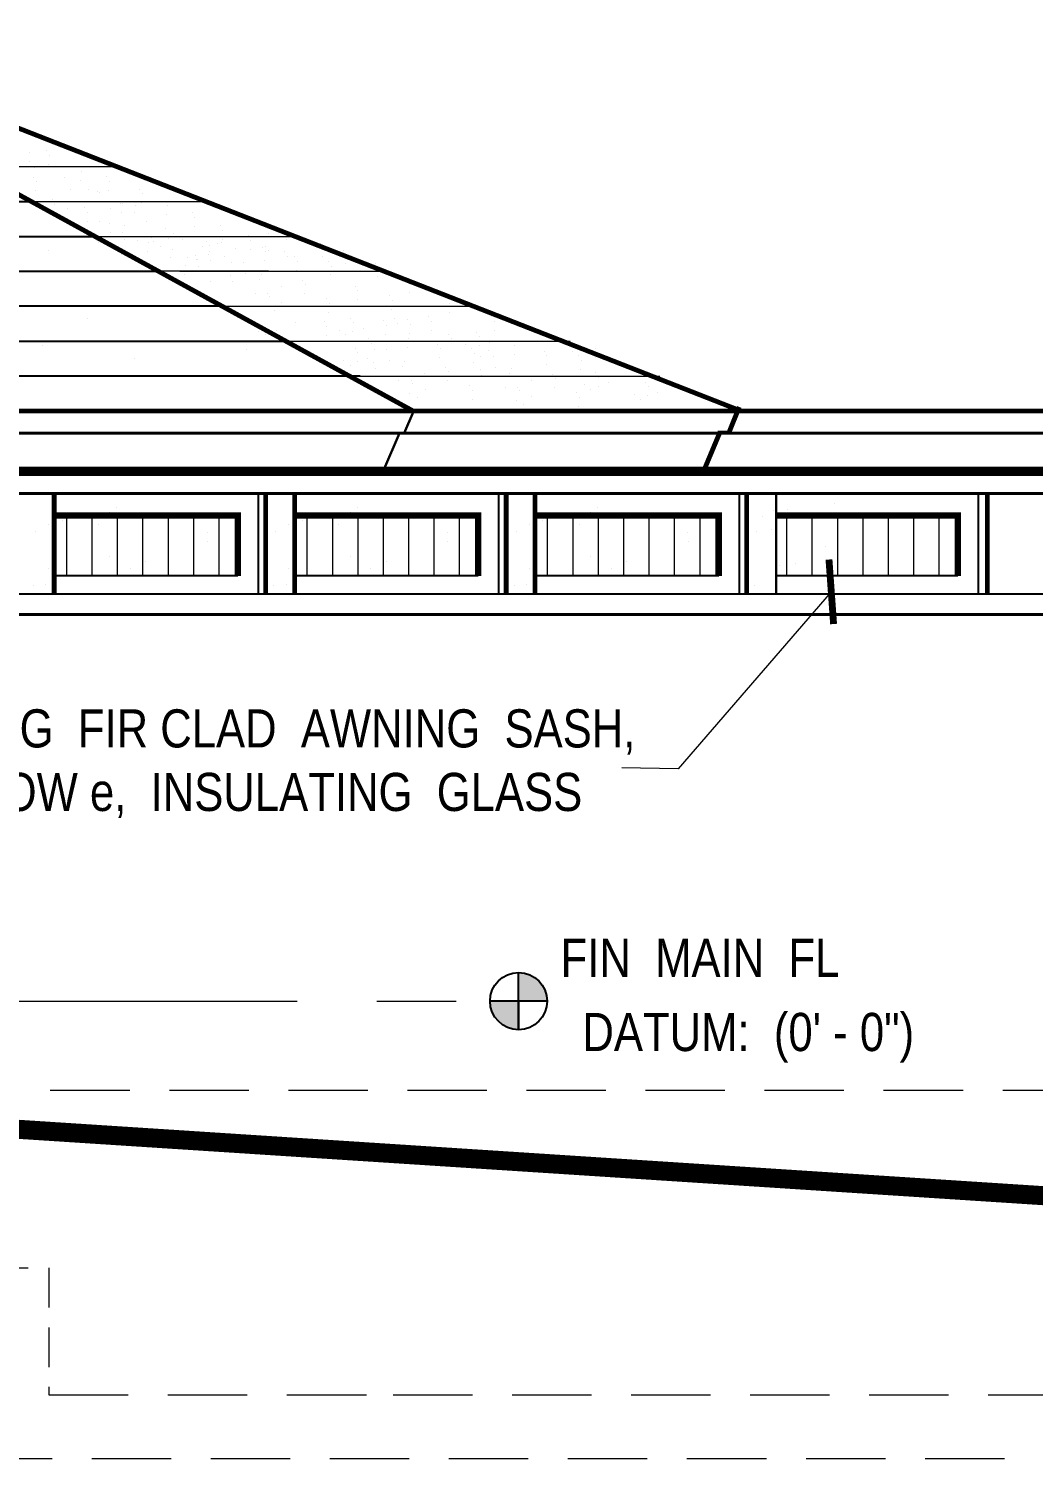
# Model space of a CAD drawing. Header units: inches. Extents: x 279 to 11006, y 233 to 7807.
# Drawn here: x 3478 to 3636.3, y 366 to 591.1 of the extents above; entities that cross this region are included whole.
import ezdxf

# ---------------------------------------------------------------- set-up
doc = ezdxf.new("R2010")
doc.units = ezdxf.units.IN
doc.header["$MEASUREMENT"] = 0
doc.linetypes.add('CENTER', pattern=[2, 1.25, -0.25, 0.25, -0.25])
doc.linetypes.add('HIDDEN', pattern=[0.375, 0.25, -0.125])
doc.layers.add('DOORS', color=7, linetype='Continuous', lineweight=30)
doc.layers.add('FOUNDATION', color=7, linetype='HIDDEN', lineweight=20)
for name, color, linetype in [('NORTH_ELEVATION', 7, 'Continuous'), ('SOUTH_ELEVATION', 7, 'Continuous'), ('SOUTH_ELEVATION_TEXT', 7, 'Continuous')]:
    doc.layers.add(name, color=color, linetype=linetype)
doc.styles.add('ARCHENT', font='technical.ttf', dxfattribs={"height": 6})
doc.styles.add('ARCHENTLTD', font='technical.ttf', dxfattribs={"height": 0.1875})
doc.dimstyles.new('ARCHENTLTD', dxfattribs={"dimscale": 0.05, "dimtxt": 0.1875, "dimasz": 3, "dimexe": 9, "dimexo": 1, "dimgap": 2.5, "dimtad": 0, "dimdec": 1, "dimzin": 1, "dimdsep": 46, "dimlunit": 4, "dimtxsty": 'ARCHENTLTD', "dimblk": 'ARCHTICK', "dimcen": 6, "dimclrd": 256, "dimclre": 256, "dimclrt": 256, "dimaunit": 1, "dimadec": 0, "dimazin": 0, "dimtfac": 1, "dimtdec": 1, "dimtofl": 0, "dimtmove": 1, "dimatfit": 3, "dimldrblk": 'ARCHTICK', "dimfxl": 1, "dimfrac": 2, "dimtolj": 1, "dimtzin": 0, "dimlwd": 9, "dimlwe": 9, "dimarcsym": 0})

# ---------------------------------------------------------------- blocks, each defined once
blk = doc.blocks.new('_ArchTick')
at = {"color": 0, "linetype": 'ByBlock', "const_width": 0.15}
blk.add_lwpolyline([(-0.5, -0.5), (0.5, 0.5)], dxfattribs=at)

msp = doc.modelspace()

# ---------------------------------------------------------------- hatches: boundary and pattern name
at = {"layer": 'SOUTH_ELEVATION_TEXT', "linetype": 'Continuous', "ltscale": 0.5}
h = msp.add_hatch(color=7, dxfattribs=at)
h.paths.add_polyline_path([(3555.172023897503, 442.4573446455834), (3555.172023897503, 437.9573446455834), (3559.672023897503, 437.9573446455834, 0.4142135623730951)])
h.paths.add_polyline_path([(3555.172023897503, 433.4573446455834), (3555.172023897503, 437.9573446455834), (3550.672023897503, 437.9573446455834, 0.4142135623730951)])

# ---------------------------------------------------------------- linework, layer by layer
at = {"layer": 'FOUNDATION', "ltscale": 50}
msp.add_line((2243.91523912775, 423.9573446455834), (3653.574640055906, 423.9573446455834), dxfattribs=at)
at = {"layer": 'FOUNDATION', "linetype": 'HIDDEN', "ltscale": 25}
msp.add_line((3481.190863629883, 395.9573446489935), (3481.183751461441, 375.9573446455845), dxfattribs=at)
at = {"layer": 'NORTH_ELEVATION', "color": 93, "linetype": 'Continuous', "lineweight": 20, "ltscale": 0.5}
for p, q in [((3478.13033669466, 570.2088122440391), (3478.13033669466, 570.2088122440391)), ((3481.139444678506, 569.7316504361288), (3481.139444678506, 569.7316504361288)), ((3468.429009368813, 569.3713159014942), (3491.878947980148, 569.3713159014942)), ((3478.964692847723, 569.2229371124495), (3478.964692847723, 569.2229371124495)), ((3483.722837006515, 567.6403117301879), (3483.722837006515, 567.6403117301879)), ((3479.142697421318, 565.561395744945), (3479.142697421318, 565.561395744945)), ((3484.621796110676, 565.6824758670109), (3484.621796110676, 565.6824758670109)), ((3486.229019059226, 567.1933607682649), (3486.229019059226, 567.1933607682649)), ((3487.399971517421, 565.7832931654166), (3487.399971517421, 565.7832931654166)), ((3488.855342466878, 565.411696043524), (3488.855342466878, 565.411696043524)), ((3490.585466052778, 565.621950613654), (3490.585466052778, 565.621950613654)), ((3478.455132217336, 563.8713159014942), (3505.93411422352, 563.8713159014942)), ((3488.298930621582, 563.8254573022391), (3488.298930621582, 563.8254573022391)), ((3492.532476977784, 563.5546774787526), (3492.532476977784, 563.5546774787526)), ((3494.853001806283, 563.3002433039283), (3494.853001806283, 563.3002433039283)), ((3495.788971704977, 563.6274858968382), (3495.788971704977, 563.6274858968382)), ((3482.061372458419, 561.9830403868827), (3482.061372458419, 561.9830403868827)), ((3484.049131156994, 562.6896770829976), (3484.049131156994, 562.6896770829976)), ((3487.216253871543, 560.7603674556221), (3487.216253871543, 560.7603674556221)), ((3492.705278755615, 562.0575220893556), (3492.705278755615, 562.0575220893556)), ((3496.60600948486, 560.7219197891454), (3496.60600948486, 560.7219197891454)), ((3499.729162660203, 561.7412733768206), (3499.729162660203, 561.7412733768206)), ((3488.481255065858, 558.3713159014942), (3519.989280466893, 558.3713159014942)), ((3490.720586604617, 560.4005042802473), (3490.720586604617, 560.4005042802473)), ((3490.893388382449, 558.9033488908503), (3490.893388382449, 558.9033488908503)), ((3493.041111433116, 560.146070105423), (3493.041111433116, 560.146070105423)), ((3500.745175303005, 558.8335988321987), (3500.745175303005, 558.8335988321987)), ((3504.085609653755, 559.9885379646721), (3504.085609653755, 559.9885379646721)), ((3515.713720050081, 558.7689610593197), (3515.713720050081, 558.7689610593197)), ((3481.128762754721, 556.1348322511194), (3481.128762754721, 556.1348322511194)), ((3488.984125256438, 557.4276793166491), (3488.984125256438, 557.4276793166491)), ((3493.078851271152, 557.8549443308066), (3493.078851271152, 557.8549443308066)), ((3495.155298243764, 557.6803656734273), (3495.155298243764, 557.6803656734273)), ((3498.7652031138, 556.7915091396399), (3498.7652031138, 556.7915091396399)), ((3500.007810938334, 558.028969119966), (3500.007810938334, 558.028969119966)), ((3500.615771284249, 556.3505494620103), (3500.615771284249, 556.3505494620103)), ((3502.180898405526, 557.9432604044805), (3502.180898405526, 557.9432604044805)), ((3507.750552605505, 557.2315214411583), (3507.750552605505, 557.2315214411583)), ((3508.359880239707, 557.4165181104759), (3508.359880239707, 557.4165181104759)), ((3508.513467140679, 557.9224706976156), (3508.513467140679, 557.9224706976156)), ((3512.930440122212, 556.351060543012), (3512.930440122212, 556.351060543012)), ((3518.61795022955, 557.9228142295005), (3518.61795022955, 557.9228142295005)), ((3492.661259767344, 555.5706607518778), (3492.661259767344, 555.5706607518778)), ((3494.116630716801, 555.1990636299852), (3494.116630716801, 555.1990636299852)), ((3496.755985782058, 555.9979257660348), (3496.755985782058, 555.9979257660348)), ((3502.95833313637, 554.9867247115917), (3502.95833313637, 554.9867247115917)), ((3504.386218896833, 554.8014401935961), (3504.386218896833, 554.8014401935961)), ((3506.33524364391, 555.5049137131928), (3506.33524364391, 555.5049137131928)), ((3506.507944780971, 555.9940614608322), (3506.507944780971, 555.9940614608322)), ((3506.706743725332, 554.5470060187722), (3506.706743725332, 554.5470060187722)), ((3508.877501700554, 555.2664427185141), (3508.877501700554, 555.2664427185141)), ((3509.889291699945, 554.3167783311314), (3509.889291699945, 554.3167783311314)), ((3515.177836176686, 554.5225791701787), (3515.177836176686, 554.5225791701787)), ((3524.253784367314, 555.1269589899357), (3524.253784367314, 555.1269589899357)), ((3527.884122953817, 554.0390828554564), (3527.884122953817, 554.0390828554564)), ((3515.804288210695, 552.8713159014942), (3498.50737791438, 552.8713159014942)), ((3501.818817791815, 552.8713159014942), (3534.044446710266, 552.8713159014942)), ((3502.554810725835, 552.3048962661583), (3502.554810725835, 552.3048962661583)), ((3504.702533776503, 553.5476174807309), (3504.702533776503, 553.5476174807309)), ((3508.008612539719, 552.9840319846207), (3508.008612539719, 552.9840319846207)), ((3512.212375276566, 552.5377646131524), (3512.212375276566, 552.5377646131524)), ((3514.64027117852, 552.4269053471476), (3514.64027117852, 552.4269053471476)), ((3520.19986558929, 553.0116107680924), (3520.19986558929, 553.0116107680924)), ((3525.584949205434, 552.2863474433007), (3525.584949205434, 552.2863474433007)), ((3532.906152366436, 552.0446181386405), (3532.906152366436, 552.0446181386405)), ((3510.064652225898, 551.2950433985798), (3510.064652225898, 551.2950433985798)), ((3513.741786736804, 549.438024833808), (3513.741786736804, 549.438024833808)), ((3517.807393893069, 550.4975957197721), (3517.807393893069, 550.4975957197721)), ((3521.481999290941, 549.3250786240214), (3521.481999290941, 549.3250786240214)), ((3537.915466235362, 549.4943004489078), (3537.915466235362, 549.4943004489078)), ((3508.533500762903, 547.3713159014942), (3548.099612953638, 547.3713159014942)), ((3517.902659586181, 547.9164064152365), (3517.902659586181, 547.9164064152365)), ((3529.783418284141, 548.3943208817627), (3529.783418284141, 548.3943208817627)), ((3487.221106619891, 545.3954840338147), (3487.221106619891, 545.3954840338147)), ((3516.660051761648, 546.6789464349104), (3516.660051761648, 546.6789464349104)), ((3525.293915841387, 546.4481944847985), (3525.293915841387, 546.4481944847985)), ((3535.204817493076, 546.8712490470034), (3535.204817493076, 546.8712490470034)), ((3544.268558761753, 546.4481944847985), (3544.268558761753, 546.4481944847985)), ((3514.165397475925, 543.3162165103754), (3514.165397475925, 543.3162165103754)), ((3524.881118430939, 542.8040432077441), (3524.881118430939, 542.8040432077441)), ((3526.953418426438, 543.597277171647), (3526.953418426438, 543.597277171647)), ((3529.081513860673, 543.3857004637584), (3529.081513860673, 543.3857004637584)), ((3534.283703507951, 542.9732650326232), (3534.283703507951, 542.9732650326232)), ((3538.010883675227, 543.1424868575095), (3538.010883675227, 543.1424868575095)), ((3541.399220034183, 543.5655791251165), (3541.399220034183, 543.5655791251165)), ((3551.310121685857, 543.5655791251165), (3551.310121685857, 543.5655791251165)), ((3480.139778254306, 541.1424703068424), (3480.139778254306, 541.1424703068424)), ((3512.325959671069, 540.4818875391429), (3512.325959671069, 540.4818875391429)), ((3518.559623611426, 541.8713159014942), (3563.292093314768, 541.8713159014942)), ((3532.445728650302, 540.5977565096296), (3532.445728650302, 540.5977565096296)), ((3537.734273127043, 540.8035573486768), (3537.734273127043, 540.8035573486768)), ((3546.810221317671, 541.4079371684338), (3546.810221317671, 541.4079371684338)), ((3548.938316751905, 541.1963604605453), (3548.938316751905, 541.1963604605453)), ((3550.440559904174, 540.3200610339545), (3550.440559904174, 540.3200610339545)), ((3563.591340869179, 540.3191240367605), (3563.591340869179, 540.3191240367605)), ((3494.600885671694, 539.0785778156696), (3494.600885671694, 539.0785778156696)), ((3527.638130994191, 538.8080909901191), (3527.638130994191, 538.8080909901191)), ((3529.766226428425, 538.5965142822306), (3529.766226428425, 538.5965142822306)), ((3534.768812226923, 538.8187427916505), (3534.768812226923, 538.8187427916505)), ((3537.196708128877, 538.7078835256457), (3537.196708128877, 538.7078835256457)), ((3542.756302539648, 539.2925889465905), (3542.756302539648, 539.2925889465905)), ((3548.141386155791, 538.5673256217988), (3548.141386155791, 538.5673256217988)), ((3549.22684820181, 539.5089433779563), (3549.22684820181, 539.5089433779563)), ((3554.515392678551, 539.7147442170035), (3554.515392678551, 539.7147442170035)), ((3559.537422091155, 538.2037758149172), (3559.537422091155, 538.2037758149172)), ((3567.221679455682, 539.2312479022812), (3567.221679455682, 539.2312479022812)), ((3528.585746459948, 536.3713159014942), (3577.420285395523, 536.3713159014942)), ((3532.621089176256, 537.5760215770779), (3532.621089176256, 537.5760215770779)), ((3540.363830843427, 536.7785738982702), (3540.363830843427, 536.7785738982702)), ((3549.402208727764, 536.4872084454046), (3549.402208727764, 536.4872084454046)), ((3551.549931778431, 537.7299296599772), (3551.549931778431, 537.7299296599772)), ((3553.977827680385, 537.6190703939724), (3553.977827680385, 537.6190703939724)), ((3564.922505707299, 537.4785124901255), (3564.922505707299, 537.4785124901255)), ((3536.298223687162, 535.7190030123061), (3536.298223687162, 535.7190030123061)), ((3540.459096536539, 534.1973845937346), (3540.459096536539, 534.1973845937346)), ((3544.038436241298, 535.6060568025196), (3544.038436241298, 535.6060568025196)), ((3553.079343238669, 534.6301898806328), (3553.079343238669, 534.6301898806328)), ((3557.144950394934, 535.6897607665969), (3557.144950394934, 535.6897607665969)), ((3560.819555792806, 534.5172436708463), (3560.819555792806, 534.5172436708463)), ((3565.571475794914, 534.9767459844961), (3565.571475794914, 534.9767459844961)), ((3567.699571229149, 534.7651692766076), (3567.699571229149, 534.7651692766076)), ((3539.216488712005, 532.9599246134085), (3539.216488712005, 532.9599246134085)), ((3547.850352791745, 532.7291726632966), (3547.850352791745, 532.7291726632966)), ((3555.997608263513, 531.8711114817352), (3555.997608263513, 531.8711114817352)), ((3557.240216088047, 533.1085714620613), (3557.240216088047, 533.1085714620613)), ((3564.631472343252, 531.6403595316233), (3564.631472343252, 531.6403595316233)), ((3573.377246132271, 533.471569807788), (3573.377246132271, 533.471569807788)), ((3575.505341566505, 533.2599930998995), (3575.505341566505, 533.2599930998995))]:
    msp.add_line(p, q, dxfattribs=at)
at = {"layer": 'NORTH_ELEVATION', "color": 93, "linetype": 'Continuous', "ltscale": 0.5}
for p, q in [((3348.02505774572, 563.8713159014942), (3478.455132217336, 563.8713159014942)), ((3338.214268959239, 558.3713159014942), (3488.481255065858, 558.3713159014942)), ((3328.485570841577, 552.8713159014942), (3498.50737791438, 552.8713159014942)), ((3508.533500762903, 547.3713159014942), (3318.592691386275, 547.3713159014942)), ((3308.781902599793, 541.8713159014942), (3518.81603817596, 541.8713159014942)), ((3530.206703814261, 536.3713159014942), (3298.971113813312, 536.3713159014942))]:
    msp.add_line(p, q, dxfattribs=at)
at = {"layer": 'NORTH_ELEVATION', "color": 7, "linetype": 'Continuous', "ltscale": 0.5}
for p, q in [((3514.202619934601, 502.1095246143777), (3514.202619934601, 517.8902955290878)), ((3552.081085554388, 502.1095246143777), (3552.081085554388, 517.8902955290878)), ((3589.935704578189, 502.1095246143777), (3589.935704578189, 517.8902955290878)), ((3627.593387055311, 502.0197961321865), (3627.593387055311, 517.8005670468965)), ((3510.946555727132, 504.8935655969053), (3481.946555727132, 504.8935655969053)), ((3548.82502134692, 504.8935655969053), (3519.82502134692, 504.8935655969053)), ((3586.679640370721, 504.8935655969053), (3557.679640370721, 504.8935655969053)), ((3624.362846074013, 504.8935655969053), (3595.729248861144, 504.8935655969053)), ((3018.268828369996, 502.0955972067752), (3662.790337315937, 502.0855654298385))]:
    msp.add_line(p, q, dxfattribs=at)
at = {"layer": 'NORTH_ELEVATION', "color": 5, "linetype": 'Continuous', "lineweight": 9, "ltscale": 0.5}
for p, q in [((3484.007279015942, 504.8935655969053, 0.02107745765175428), (3484.007279015942, 514.6181935876457, 0.02107745765175428)), ((3488.007279015942, 504.8935655969053, 0.02107745765175428), (3488.007279015942, 514.6181935876457, 0.02107745765175428)), ((3492.007279015942, 504.8935655969053, 0.02107745765175428), (3492.007279015942, 514.6181935876457, 0.02107745765175428)), ((3496.007279015942, 504.8935655969053, 0.02107745765175428), (3496.007279015942, 514.6181935876457, 0.02107745765175428)), ((3500.007279015942, 504.8935655969053, 0.02107745765175428), (3500.007279015942, 514.6181935876457, 0.02107745765175428)), ((3504.007279015942, 504.8935655969053, 0.02107745765175428), (3504.007279015942, 514.6181935876457, 0.02107745765175428)), ((3508.007279015942, 504.8935655969053, 0.02107745765175428), (3508.007279015942, 514.6181935876457, 0.02107745765175428)), ((3521.885744635729, 504.8935655969053, 0.02107745765175428), (3521.885744635729, 514.6181935876457, 0.02107745765175428)), ((3525.885744635729, 504.8935655969053, 0.02107745765175428), (3525.885744635729, 514.6181935876457, 0.02107745765175428)), ((3529.885744635729, 504.8935655969053, 0.02107745765175428), (3529.885744635729, 514.6181935876457, 0.02107745765175428)), ((3533.885744635729, 504.8935655969053, 0.02107745765175428), (3533.885744635729, 514.6181935876457, 0.02107745765175428)), ((3537.885744635729, 504.8935655969053, 0.02107745765175428), (3537.885744635729, 514.6181935876457, 0.02107745765175428)), ((3541.885744635729, 504.8935655969053, 0.02107745765175428), (3541.885744635729, 514.6181935876457, 0.02107745765175428)), ((3545.885744635729, 504.8935655969053, 0.02107745765175428), (3545.885744635729, 514.6181935876457, 0.02107745765175428)), ((3559.74036365953, 504.8935655969053, 0.02107745765175428), (3559.74036365953, 514.6181935876457, 0.02107745765175428)), ((3563.74036365953, 504.8935655969053, 0.02107745765175428), (3563.74036365953, 514.6181935876457, 0.02107745765175428)), ((3567.74036365953, 504.8935655969053, 0.02107745765175428), (3567.74036365953, 514.6181935876457, 0.02107745765175428)), ((3571.74036365953, 504.8935655969053, 0.02107745765175428), (3571.74036365953, 514.6181935876457, 0.02107745765175428)), ((3575.74036365953, 504.8935655969053, 0.02107745765175428), (3575.74036365953, 514.6181935876457, 0.02107745765175428)), ((3579.74036365953, 504.8935655969053, 0.02107745765175428), (3579.74036365953, 514.6181935876457, 0.02107745765175428)), ((3583.74036365953, 504.8935655969053, 0.02107745765175428), (3583.74036365953, 514.6181935876457, 0.02107745765175428)), ((3597.423569362824, 504.8935655969053, 0.02107745765175428), (3597.423569362824, 514.6181935876457, 0.02107745765175428)), ((3601.423569362824, 504.8935655969053, 0.02107745765175428), (3601.423569362824, 514.6181935876457, 0.02107745765175428)), ((3605.423569362824, 504.8935655969053, 0.02107745765175428), (3605.423569362824, 514.6181935876457, 0.02107745765175428)), ((3609.423569362824, 504.8935655969053, 0.02107745765175428), (3609.423569362824, 514.6181935876457, 0.02107745765175428)), ((3613.423569362824, 504.8935655969053, 0.02107745765175428), (3613.423569362824, 514.6181935876457, 0.02107745765175428)), ((3617.423569362824, 504.8935655969053, 0.02107745765175428), (3617.423569362824, 514.6181935876457, 0.02107745765175428)), ((3621.423569362824, 504.8935655969053, 0.02107745765175428), (3621.423569362824, 514.6181935876457, 0.02107745765175428))]:
    msp.add_line(p, q, dxfattribs=at)
at = {"layer": 'NORTH_ELEVATION', "color": 37, "linetype": 'Continuous', "ltscale": 0.5}
for p, q in [((3489.632339630669, 514.1821147863957), (3489.632339630669, 514.1821147863957)), ((3527.510805250457, 514.1821147863957), (3527.510805250457, 514.1821147863957)), ((3565.365424274258, 514.1821147863957), (3565.365424274258, 514.1821147863957))]:
    msp.add_line(p, q, dxfattribs=at)
at = {"layer": 'NORTH_ELEVATION', "color": 37, "linetype": 'Continuous', "lineweight": 20, "ltscale": 0.5}
for p, q in [((3593.626230987659, 514.2611582088957), (3593.626230987659, 514.2611582088957)), ((3506.108560893044, 511.7269160319743, -0.3407284259460739), (3506.108560893044, 511.7269160319743, -0.3407284259460739)), ((3543.987026512832, 511.7269160319743, -0.3407284259460739), (3543.987026512832, 511.7269160319743, -0.3407284259460739)), ((3581.841645536633, 511.7269160319743, -0.3407284259460739), (3581.841645536633, 511.7269160319743, -0.3407284259460739)), ((3603.486827591188, 509.4778310351626), (3603.486827591188, 509.4778310351626)), ((3480.674951652611, 503.5567465184913), (3480.674951652611, 503.5567465184913)), ((3518.553417272399, 503.5567465184913), (3518.553417272399, 503.5567465184913)), ((3556.4080362962, 503.5567465184913), (3556.4080362962, 503.5567465184913))]:
    msp.add_line(p, q, dxfattribs=at)
at = {"layer": 'NORTH_ELEVATION', "color": 47, "linetype": 'Continuous', "ltscale": 0.5}
for p, q in [((3595.729248861144, 514.4050266796958, -2.863448740039523), (3624.284077656236, 514.4050266796967, -1.978922542348246)), ((3595.729248861144, 514.4050266796967, 42.20675798287898), (3624.362846074013, 514.4050266796967, 43.09372414368741)), ((3624.362846074013, 504.8935655969053), (3624.362846074013, 514.4050266796967))]:
    msp.add_line(p, q, dxfattribs=at)
at = {"layer": 'NORTH_ELEVATION', "linetype": 'HIDDEN', "lineweight": 5, "ltscale": 50}
for p, q in [((3427.935433404455, 395.9573446489936), (3481.190863629883, 395.9573446489935)), ((3481.190863629883, 375.9573446455845), (3535.39082806089, 375.9573446455843)), ((3535.39082806089, 375.9573446455843), (3662.525055762044, 375.957344645584)), ((3469.190863629883, 365.9573446455856), (3852.130439416097, 365.9573446455857))]:
    msp.add_line(p, q, dxfattribs=at)
at = {"layer": 'NORTH_ELEVATION', "color": 93, "linetype": 'Continuous', "ltscale": 0.5}
for points, const_width in [([(3429.477867455509, 590.7073452425863), (3538.425694634044, 530.9421639721168)], 0.75), ([(3437.298026851623, 590.7073452425863), (3590.159806310768, 530.8902095027854)], 0.75), ([(4323.219884882664, 530.8713159014942), (2373.998395779197, 530.8713159014942)], 0.75), ([(3545.171155365729, 527.3713159014942), (3324.420519348042, 527.3713159014942)], 0.5), ([(3545.171155365729, 527.3713159014942), (3324.420519348042, 527.3713159014942)], 0.5), ([(4322.146638402779, 527.3713159014942), (3324.420519348042, 527.3713159014942)], 0.5), ([(3545.171155365729, 527.3730109586977), (3325.170669373042, 527.3716690184174)], 0.5), ([(3588.522803373682, 527.5134794895641), (3586.502487477188, 527.506890513607)], 0.5)]:
    msp.add_lwpolyline(points, dxfattribs=dict(at, const_width=const_width))
at = {"layer": 'NORTH_ELEVATION', "color": 7, "linetype": 'Continuous', "ltscale": 0.5, "const_width": 0.5}
msp.add_lwpolyline([(3246.72786587975, 517.8713159014942), (3661.461139492968, 517.8713159014942)], dxfattribs=at)
at = {"layer": 'NORTH_ELEVATION', "color": 7, "linetype": 'Continuous', "ltscale": 0.5, "const_width": 1}
for points, elevation in [([(3482.069099590801, 514.4050266796967), (3510.946555727132, 514.4050266796958), (3510.946555727132, 504.8935655969053)], 45.00101702375494), ([(3519.947565210589, 514.4050266796967), (3548.82502134692, 514.4050266796958), (3548.82502134692, 504.8935655969053)], 45.00101702375494), ([(3557.80218423439, 514.4050266796967), (3586.679640370721, 514.4050266796958), (3586.679640370721, 504.8935655969053)], 45.00101702375494), ([(3595.729248861144, 514.4050266796967), (3624.362846074014, 514.4050266796967), (3624.362846074014, 504.8935655969053)], 45.00101702375491)]:
    msp.add_lwpolyline(points, dxfattribs=dict(at, elevation=elevation))
at = {"layer": 'NORTH_ELEVATION', "color": 49, "linetype": 'Continuous', "ltscale": 0.5, "const_width": 0.5}
msp.add_lwpolyline([(3662.789280217808, 498.8405449350826), (3015.872913414951, 498.8405450147951)], dxfattribs=at)
at = {"layer": 'SOUTH_ELEVATION', "color": 93, "linetype": 'Continuous', "lineweight": 20, "ltscale": 0.5}
for p, q in [((3480.79117426638, 571.8442096988429), (3480.79117426638, 571.8442096988429)), ((3478.794427009192, 567.6739550076591), (3478.794427009192, 567.6739550076591)), ((3485.8807486471, 569.305920030979), (3485.8807486471, 569.305920030979)), ((3490.237195640651, 567.7345098763681), (3490.237195640651, 567.7345098763681)), ((3495.440701292851, 565.7400451595522), (3495.440701292851, 565.7400451595522)), ((3481.713102046293, 564.0955996495968), (3481.713102046293, 564.0955996495968)), ((3486.867983459417, 562.8729267183362), (3486.867983459417, 562.8729267183362)), ((3499.380892248077, 563.8538326395346), (3499.380892248077, 563.8538326395346)), ((3503.737339241628, 562.1010972273862), (3503.737339241628, 562.1010972273862)), ((3487.564033190874, 558.4579052476374), (3487.564033190874, 558.4579052476374)), ((3499.570361923088, 559.5502961022339), (3499.570361923088, 559.5502961022339)), ((3508.165196728552, 560.0350299603297), (3508.165196728552, 560.0350299603297)), ((3512.582169710086, 558.463619805726), (3512.582169710086, 558.463619805726)), ((3495.092694851261, 558.2477864218617), (3495.092694851261, 558.2477864218617)), ((3497.372514029127, 558.1555886278302), (3497.372514029127, 558.1555886278302)), ((3497.590389733883, 557.508206409675), (3497.590389733883, 557.508206409675)), ((3505.333131401054, 556.7107587308674), (3505.333131401054, 556.7107587308674)), ((3505.986973231784, 557.6174729759068), (3505.986973231784, 557.6174729759068)), ((3510.505819947014, 556.4744411929269), (3510.505819947014, 556.4744411929269)), ((3514.829565764559, 556.6351384328927), (3514.829565764559, 556.6351384328927)), ((3515.365449637955, 556.7713638514824), (3515.365449637955, 556.7713638514824)), ((3523.905513955187, 557.2395182526498), (3523.905513955187, 557.2395182526498)), ((3527.53585254169, 556.1516421181705), (3527.53585254169, 556.1516421181705)), ((3504.210750262539, 555.4168440669137), (3504.210750262539, 555.4168440669137)), ((3518.269679817424, 555.9252170216632), (3518.269679817424, 555.9252170216632)), ((3519.851595177164, 555.1241700308065), (3519.851595177164, 555.1241700308065)), ((3525.236678793308, 554.3989067060147), (3525.236678793308, 554.3989067060147)), ((3532.55788195431, 554.1571774013546), (3532.55788195431, 554.1571774013546)), ((3509.780475873052, 552.1990938709159), (3509.780475873052, 552.1990938709159)), ((3514.358314983873, 551.5956876956034), (3514.358314983873, 551.5956876956034)), ((3537.567195823236, 551.6068597116218), (3537.567195823236, 551.6068597116218)), ((3506.630359845916, 551.3038690025569), (3506.630359845916, 551.3038690025569)), ((3521.133728878815, 551.4376378867355), (3521.133728878815, 551.4376378867355)), ((3529.435147872015, 550.5068801444768), (3529.435147872015, 550.5068801444768)), ((3515.485238381731, 547.3956437049455), (3515.485238381731, 547.3956437049455)), ((3524.945645429261, 548.5607537475125), (3524.945645429261, 548.5607537475125)), ((3534.85654708095, 548.9838083097175), (3534.85654708095, 548.9838083097175)), ((3543.920288349627, 548.5607537475125), (3543.920288349627, 548.5607537475125)), ((3524.532848018813, 544.9166024704582), (3524.532848018813, 544.9166024704582)), ((3528.733243448547, 545.4982597264725), (3528.733243448547, 545.4982597264725)), ((3533.935433095825, 545.0858242953373), (3533.935433095825, 545.0858242953373)), ((3535.655693570961, 545.3634114332208), (3535.655693570961, 545.3634114332208)), ((3537.662613263101, 545.2550461202236), (3537.662613263101, 545.2550461202236)), ((3541.050949622057, 545.6781383878306), (3541.050949622057, 545.6781383878306)), ((3550.961851273731, 545.6781383878306), (3550.961851273731, 545.6781383878306)), ((3515.338935124732, 542.9839654545467), (3515.338935124732, 542.9839654545467)), ((3516.984249778348, 543.499466145714), (3516.984249778348, 543.499466145714)), ((3527.936312852433, 542.869224887726), (3527.936312852433, 542.869224887726)), ((3544.185178555834, 542.970476073494), (3544.185178555834, 542.970476073494)), ((3548.590046339779, 543.3089197232594), (3548.590046339779, 543.3089197232594)), ((3529.417956016299, 540.7090735449447), (3529.417956016299, 540.7090735449447)), ((3531.563628161874, 542.2089401561143), (3531.563628161874, 542.2089401561143)), ((3542.408032127521, 541.4051482093046), (3542.408032127521, 541.4051482093046)), ((3547.793115743665, 540.6798848845128), (3547.793115743665, 540.6798848845128)), ((3559.189151679029, 540.3163350776313), (3559.189151679029, 540.3163350776313)), ((3528.621025420185, 538.0800387061981), (3528.621025420185, 538.0800387061981)), ((3532.336912823409, 538.480072049414), (3532.336912823409, 538.480072049414)), ((3564.574235295173, 539.5910717528395), (3564.574235295173, 539.5910717528395)), ((3536.91475193423, 537.8766658741015), (3536.91475193423, 537.8766658741015)), ((3543.690165829172, 537.7186160652336), (3543.690165829172, 537.7186160652336)), ((3549.118032374917, 537.3912589177407), (3549.118032374917, 537.3912589177407)), ((3553.695871485738, 536.7878527424282), (3553.695871485738, 536.7878527424282)), ((3560.47128538068, 536.6298029335603), (3560.47128538068, 536.6298029335603)), ((3567.351300817023, 536.8777285393217), (3567.351300817023, 536.8777285393217)), ((3538.041675332088, 533.6766218834437), (3538.041675332088, 533.6766218834437)), ((3547.502082379619, 534.8417319260107), (3547.502082379619, 534.8417319260107)), ((3564.283201931126, 533.7529187943373), (3564.283201931126, 533.7529187943373)), ((3566.554370220909, 534.2486937005751), (3566.554370220909, 534.2486937005751)), ((3575.157071154379, 535.3725523626135), (3575.157071154379, 535.3725523626135)), ((3554.822794883596, 532.5878087517704), (3554.822794883596, 532.5878087517704)), ((3574.360140558265, 532.743517523867), (3574.360140558265, 532.743517523867))]:
    msp.add_line(p, q, dxfattribs=at)
at = {"layer": 'SOUTH_ELEVATION', "color": 93, "linetype": 'Continuous', "lineweight": 20, "ltscale": 0.75}
for p, q in [((3478.213986899763, 571.6237283731361, 0.9999999999999944), (3478.213986899763, 571.6237283731361, 0.9999999999999944)), ((3481.223094883609, 571.1465665652258, 0.9999999999999944), (3481.223094883609, 571.1465665652258, 0.9999999999999944)), ((3486.312669264329, 568.608276897362, 0.9999999999999944), (3486.312669264329, 568.608276897362, 0.9999999999999944)), ((3479.226347626421, 566.976311874042, 0.9999999999999944), (3479.226347626421, 566.976311874042, 0.9999999999999944)), ((3489.111794449812, 565.3294567832245, 0.9999999999999944), (3489.111794449812, 565.3294567832245, 0.9999999999999944)), ((3490.66911625788, 567.036866742751, 0.9999999999999944), (3490.66911625788, 567.036866742751, 0.9999999999999944)), ((3482.145022663522, 563.3979565159798, 0.9999999999999944), (3482.145022663522, 563.3979565159798, 0.9999999999999944)), ((3492.788928960718, 563.4724382184531, 0.9999999999999944), (3492.788928960718, 563.4724382184531, 0.9999999999999944)), ((3495.87262191008, 565.0424020259352, 0.9999999999999944), (3495.87262191008, 565.0424020259352, 0.9999999999999944)), ((3499.812812865306, 563.1561895059176, 0.9999999999999944), (3499.812812865306, 563.1561895059176, 0.9999999999999944)), ((3487.299904076646, 562.1752835847192, 0.9999999999999944), (3487.299904076646, 562.1752835847192, 0.9999999999999944)), ((3489.154483068527, 560.7658639101319, 0.9999999999999944), (3489.154483068527, 560.7658639101319, 0.9999999999999944)), ((3490.864802128389, 562.7511332684412, 0.9999999999999944), (3490.864802128389, 562.7511332684412, 0.9999999999999944)), ((3494.6435079526, 562.0630185438658, 0.9999999999999944), (3494.6435079526, 562.0630185438658, 0.9999999999999944)), ((3504.169259858857, 561.4034540937691, 0.9999999999999944), (3504.169259858857, 561.4034540937691, 0.9999999999999944)), ((3492.831617579433, 558.9088453453605, 0.9999999999999944), (3492.831617579433, 558.9088453453605, 0.9999999999999944)), ((3508.597117345781, 559.3373868267126, 0.9999999999999944), (3508.597117345781, 559.3373868267126, 0.9999999999999944)), ((3496.839635987161, 557.4128418951323, 0.9999999999999944), (3496.839635987161, 557.4128418951323, 0.9999999999999944)), ((3506.418893849013, 556.9198298422898, 0.9999999999999944), (3506.418893849013, 556.9198298422898, 0.9999999999999944)), ((3513.014090327315, 557.765976672109, 0.9999999999999944), (3513.014090327315, 557.765976672109, 0.9999999999999944)), ((3515.797370255184, 556.0737207178654, 0.9999999999999944), (3515.797370255184, 556.0737207178654, 0.9999999999999944)), ((3524.337434572416, 556.5418751190327, 0.9999999999999944), (3524.337434572416, 556.5418751190327, 0.9999999999999944)), ((3494.373082699736, 555.1168243696857, 0.9999999999999944), (3494.373082699736, 555.1168243696857, 0.9999999999999944)), ((3500.406277430565, 555.1133247019479, 0.9999999999999944), (3500.406277430565, 555.1133247019479, 0.9999999999999944)), ((3504.642670879768, 554.7192009332966, 0.9999999999999944), (3504.642670879768, 554.7192009332966, 0.9999999999999944)), ((3511.827520896929, 554.3222747856416, 0.9999999999999944), (3511.827520896929, 554.3222747856416, 0.9999999999999944)), ((3515.261486381788, 555.9374952992757, 0.9999999999999944), (3515.261486381788, 555.9374952992757, 0.9999999999999944)), ((3518.701600434653, 555.2275738880462, 0.9999999999999944), (3518.701600434653, 555.2275738880462, 0.9999999999999944)), ((3520.283515794393, 554.4265268971894, 0.9999999999999944), (3520.283515794393, 554.4265268971894, 0.9999999999999944)), ((3527.967773158919, 555.4539989845534, 0.9999999999999944), (3527.967773158919, 555.4539989845534, 0.9999999999999944)), ((3502.638460930938, 553.7198123952558, 0.9999999999999944), (3502.638460930938, 553.7198123952558, 0.9999999999999944)), ((3525.668599410537, 553.7012635723977, 0.9999999999999944), (3525.668599410537, 553.7012635723977, 0.9999999999999944)), ((3532.989802571539, 553.4595342677376, 0.9999999999999944), (3532.989802571539, 553.4595342677376, 0.9999999999999944)), ((3515.680015933789, 549.4435212883182, 0.9999999999999944), (3515.680015933789, 549.4435212883182, 0.9999999999999944)), ((3521.565649496044, 550.7399947531185, 0.9999999999999944), (3521.565649496044, 550.7399947531185, 0.9999999999999944)), ((3529.867068489244, 549.8092370108598, 0.9999999999999944), (3529.867068489244, 549.8092370108598, 0.9999999999999944)), ((3537.999116440465, 550.9092165780048, 0.9999999999999944), (3537.999116440465, 550.9092165780048, 0.9999999999999944)), ((3525.37756604649, 547.8631106138955, 0.9999999999999944), (3525.37756604649, 547.8631106138955, 0.9999999999999944)), ((3535.288467698179, 548.2861651761004, 0.9999999999999944), (3535.288467698179, 548.2861651761004, 0.9999999999999944)), ((3544.352208966856, 547.8631106138955, 0.9999999999999944), (3544.352208966856, 547.8631106138955, 0.9999999999999944)), ((3541.482870239286, 544.9804952542136, 0.9999999999999944), (3541.482870239286, 544.9804952542136, 0.9999999999999944)), ((3551.39377189096, 544.9804952542136, 0.9999999999999944), (3551.39377189096, 544.9804952542136, 0.9999999999999944)), ((3519.972537685846, 544.7927232996963, 0.9999999999999944), (3519.972537685846, 544.7927232996963, 0.9999999999999944)), ((3524.964768636042, 544.2189593368412, 0.9999999999999944), (3524.964768636042, 544.2189593368412, 0.9999999999999944)), ((3529.165164065776, 544.8006165928555, 0.9999999999999944), (3529.165164065776, 544.8006165928555, 0.9999999999999944)), ((3530.667407218044, 543.9243171662647, 0.9999999999999944), (3530.667407218044, 543.9243171662647, 0.9999999999999944)), ((3534.367353713054, 544.3881811617202, 0.9999999999999944), (3534.367353713054, 544.3881811617202, 0.9999999999999944)), ((3536.08761418819, 544.6657682996038, 0.9999999999999944), (3536.08761418819, 544.6657682996038, 0.9999999999999944)), ((3538.09453388033, 544.5574029866066, 0.9999999999999944), (3538.09453388033, 544.5574029866066, 0.9999999999999944)), ((3549.021966957008, 542.6112765896423, 0.9999999999999944), (3549.021966957008, 542.6112765896423, 0.9999999999999944)), ((3531.995548779103, 541.5112970224973, 0.9999999999999944), (3531.995548779103, 541.5112970224973, 0.9999999999999944)), ((3534.383957847287, 540.6032529641398, 0.9999999999999944), (3534.383957847287, 540.6032529641398, 0.9999999999999944)), ((3537.817923332146, 542.2184734777738, 0.9999999999999944), (3537.817923332146, 542.2184734777738, 0.9999999999999944)), ((3542.83995274475, 540.7075050756875, 0.9999999999999944), (3542.83995274475, 540.7075050756875, 0.9999999999999944)), ((3544.617099173063, 542.2728329398769, 0.9999999999999944), (3544.617099173063, 542.2728329398769, 0.9999999999999944)), ((3550.524210109277, 541.7349771630516, 0.9999999999999944), (3550.524210109277, 541.7349771630516, 0.9999999999999944)), ((3554.599042883654, 541.1296603461005, 0.9999999999999944), (3554.599042883654, 541.1296603461005, 0.9999999999999944)), ((3567.305329660785, 540.6461640313782, 0.9999999999999944), (3567.305329660785, 540.6461640313782, 0.9999999999999944)), ((3529.849876633528, 540.0114304113276, 0.9999999999999944), (3529.849876633528, 540.0114304113276, 0.9999999999999944)), ((3531.352119785797, 539.1351309847369, 0.9999999999999944), (3531.352119785797, 539.1351309847369, 0.9999999999999944)), ((3548.225036360894, 539.9822417508958, 0.9999999999999944), (3548.225036360894, 539.9822417508958, 0.9999999999999944)), ((3551.165077398794, 539.5144398324665, 0.9999999999999944), (3551.165077398794, 539.5144398324665, 0.9999999999999944)), ((3559.621072296258, 539.6186919440142, 0.9999999999999944), (3559.621072296258, 539.6186919440142, 0.9999999999999944)), ((3565.006155912402, 538.8934286192225, 0.9999999999999944), (3565.006155912402, 538.8934286192225, 0.9999999999999944)), ((3544.122086446401, 537.0209729316166, 0.9999999999999944), (3544.122086446401, 537.0209729316166, 0.9999999999999944)), ((3560.903205997909, 535.9321597999433, 0.9999999999999944), (3560.903205997909, 535.9321597999433, 0.9999999999999944)), ((3567.783221434252, 536.1800854057046, 0.9999999999999944), (3567.783221434252, 536.1800854057046, 0.9999999999999944)), ((3538.236452884146, 535.7244994668163, 0.9999999999999944), (3538.236452884146, 535.7244994668163, 0.9999999999999944)), ((3547.934002996848, 534.1440887923936, 0.9999999999999944), (3547.934002996848, 534.1440887923936, 0.9999999999999944)), ((3555.017572435654, 534.635686335143, 0.9999999999999944), (3555.017572435654, 534.635686335143, 0.9999999999999944)), ((3569.28546458652, 535.3037859791139, 0.9999999999999944), (3569.28546458652, 535.3037859791139, 0.9999999999999944)), ((3575.588991771608, 534.6749092289965, 0.9999999999999944), (3575.588991771608, 534.6749092289965, 0.9999999999999944)), ((3577.091234923877, 533.7986098024057, 0.9999999999999944), (3577.091234923877, 533.7986098024057, 0.9999999999999944)), ((3564.715122548355, 533.0552756607203, 0.9999999999999944), (3564.715122548355, 533.0552756607203, 0.9999999999999944))]:
    msp.add_line(p, q, dxfattribs=at)
at = {"layer": 'SOUTH_ELEVATION', "color": 31, "linetype": 'Continuous', "lineweight": 20, "ltscale": 0.5}
for p, q in [((3515.943798419875, 548.9373237202162), (3515.943798419875, 548.9373237202162)), ((3538.500235370233, 535.2183018987143), (3538.500235370233, 535.2183018987143)), ((3555.28135492174, 534.129488767041), (3555.28135492174, 534.129488767041))]:
    msp.add_line(p, q, dxfattribs=at)
at = {"layer": 'SOUTH_ELEVATION', "color": 93, "linetype": 'Continuous', "lineweight": 30, "ltscale": 50}
msp.add_line((3537.157210368185, 527.3888566499018), (3538.59818858923, 530.7807568774156), dxfattribs=at)
at = {"layer": 'SOUTH_ELEVATION', "color": 7, "linetype": 'Continuous', "lineweight": 30, "ltscale": 50}
for p, q in [((3533.858207638663, 521.3887725709837), (3536.407210368428, 527.3888375357233)), ((3595.729248861144, 517.8713159014942), (3595.729248861144, 502.0905449867842))]:
    msp.add_line(p, q, dxfattribs=at)
at = {"layer": 'SOUTH_ELEVATION', "color": 7, "linetype": 'Continuous', "lineweight": 30, "ltscale": 0.5}
for p, q in [((3515.338554203783, 502.1095246143777), (3515.338554203784, 517.8902955290878)), ((3553.21701982357, 502.1095246143777), (3553.217019823571, 517.8902955290878)), ((3591.071638847372, 502.1095246143777), (3591.071638847372, 517.8902955290878))]:
    msp.add_line(p, q, dxfattribs=at)
at = {"layer": 'SOUTH_ELEVATION', "color": 37, "linetype": 'Continuous', "lineweight": 20, "ltscale": 0.75}
for p, q in [((3491.911667150167, 515.7561955203205), (3491.911667150167, 515.7561955203205)), ((3529.790132769954, 515.7561955203205), (3529.790132769954, 515.7561955203205)), ((3567.644751793755, 515.7561955203205), (3567.644751793755, 515.7561955203205)), ((3490.788038235672, 514.9385655850342, -0.3407284259460739), (3490.788038235672, 514.9385655850342, -0.3407284259460739)), ((3528.666503855459, 514.9385655850342, -0.3407284259460739), (3528.666503855459, 514.9385655850342, -0.3407284259460739)), ((3566.52112287926, 514.9385655850342, -0.3407284259460739), (3566.52112287926, 514.9385655850342, -0.3407284259460739)), ((3595.386807031529, 515.265916960499), (3595.386807031529, 515.265916960499)), ((3597.450564473227, 515.3076270555616, -0.3407284259460739), (3597.450564473227, 515.3076270555616, -0.3407284259460739)), ((3479.101410633928, 511.9150265781154), (3479.101410633928, 511.9150265781154)), ((3481.092752688814, 513.0241064730067, -0.3407284259460739), (3481.092752688814, 513.0241064730067, -0.3407284259460739)), ((3488.990058723164, 512.9452854348651, -0.3407284259460739), (3488.990058723164, 512.9452854348651, -0.3407284259460739)), ((3515.660102660384, 512.2145443460336, -0.3407284259460739), (3515.660102660384, 512.2145443460336, -0.3407284259460739)), ((3516.956726883818, 511.9150265781154), (3516.956726883818, 511.9150265781154)), ((3518.971218308602, 513.0241064730067, -0.3407284259460739), (3518.971218308602, 513.0241064730067, -0.3407284259460739)), ((3526.868524342952, 512.9452854348651, -0.3407284259460739), (3526.868524342952, 512.9452854348651, -0.3407284259460739)), ((3553.538568280172, 512.2145443460336, -0.3407284259460739), (3553.538568280172, 512.2145443460336, -0.3407284259460739)), ((3554.835192503605, 511.9150265781154), (3554.835192503605, 511.9150265781154)), ((3556.825837332403, 513.0241064730067, -0.3407284259460739), (3556.825837332403, 513.0241064730067, -0.3407284259460739)), ((3564.723143366753, 512.9452854348651, -0.3407284259460739), (3564.723143366753, 512.9452854348651, -0.3407284259460739)), ((3591.393187303973, 512.2145443460336, -0.3407284259460739), (3591.393187303973, 512.2145443460336, -0.3407284259460739)), ((3592.689811527407, 511.9150265781154), (3592.689811527407, 511.9150265781154)), ((3594.989385031201, 512.2035485445135, -0.3407284259460739), (3594.989385031201, 512.2035485445135, -0.3407284259460739)), ((3506.150025919334, 510.3245137132767, -0.3407284259460739), (3506.150025919334, 510.3245137132767, -0.3407284259460739)), ((3544.028491539121, 510.3245137132767, -0.3407284259460739), (3544.028491539121, 510.3245137132767, -0.3407284259460739)), ((3581.883110562922, 510.3245137132767, -0.3407284259460739), (3581.883110562922, 510.3245137132767, -0.3407284259460739)), ((3490.788038235672, 507.9913589998719, -0.3407284259460739), (3490.788038235672, 507.9913589998719, -0.3407284259460739)), ((3496.458117988827, 507.1195037336761, -0.3407284259460739), (3496.458117988827, 507.1195037336761, -0.3407284259460739)), ((3528.666503855459, 507.9913589998719, -0.3407284259460739), (3528.666503855459, 507.9913589998719, -0.3407284259460739)), ((3534.336583608615, 507.1195037336761, -0.3407284259460739), (3534.336583608615, 507.1195037336761, -0.3407284259460739)), ((3566.52112287926, 507.9913589998719, -0.3407284259460739), (3566.52112287926, 507.9913589998719, -0.3407284259460739)), ((3572.191202632416, 507.1195037336761, -0.3407284259460739), (3572.191202632416, 507.1195037336761, -0.3407284259460739)), ((3596.313662584161, 506.5352497140343, -0.3407284259460739), (3596.313662584161, 506.5352497140343, -0.3407284259460739)), ((3481.092752688814, 506.0768998878443, -0.3407284259460739), (3481.092752688814, 506.0768998878443, -0.3407284259460739)), ((3490.689786740194, 504.8627189105914, -0.3407284259460739), (3490.689786740194, 504.8627189105914, -0.3407284259460739)), ((3493.997207494308, 506.094311875117, -0.3407284259460739), (3493.997207494308, 506.094311875117, -0.3407284259460739)), ((3518.971218308602, 506.0768998878443, -0.3407284259460739), (3518.971218308602, 506.0768998878443, -0.3407284259460739)), ((3528.568252359982, 504.8627189105914, -0.3407284259460739), (3528.568252359982, 504.8627189105914, -0.3407284259460739)), ((3531.875673114096, 506.094311875117, -0.3407284259460739), (3531.875673114096, 506.094311875117, -0.3407284259460739)), ((3556.825837332403, 506.0768998878443, -0.3407284259460739), (3556.825837332403, 506.0768998878443, -0.3407284259460739)), ((3566.422871383783, 504.8627189105914, -0.3407284259460739), (3566.422871383783, 504.8627189105914, -0.3407284259460739)), ((3569.730292137897, 506.094311875117, -0.3407284259460739), (3569.730292137897, 506.094311875117, -0.3407284259460739)), ((3478.762923638526, 503.4170011455153), (3478.762923638526, 503.4170011455153)), ((3516.618239888416, 503.4170011455153), (3516.618239888416, 503.4170011455153)), ((3554.496705508203, 503.4170011455153), (3554.496705508203, 503.4170011455153)), ((3592.351324532005, 503.4170011455153), (3592.351324532005, 503.4170011455153))]:
    msp.add_line(p, q, dxfattribs=at)
at = {"layer": 'SOUTH_ELEVATION', "color": 49, "linetype": 'Continuous', "ltscale": 0.75}
for p, q in [((3604.873232520647, 516.3202204010654, 0.6592715740539206), (3604.873232520647, 516.3202204010654, 0.6592715740539206)), ((3515.116801851144, 502.1858054847398, 1.000000000000199), (3515.116801851144, 502.1858054847398, 1.000000000000199)), ((3552.995267470932, 502.1858054847398, 1.000000000000199), (3552.995267470932, 502.1858054847398, 1.000000000000199)), ((3590.849886494733, 502.1858054847398, 1.000000000000199), (3590.849886494733, 502.1858054847398, 1.000000000000199))]:
    msp.add_line(p, q, dxfattribs=at)
at = {"layer": 'SOUTH_ELEVATION', "color": 49, "linetype": 'Continuous', "lineweight": 20, "ltscale": 0.75}
for p, q in [((3483.259959073433, 513.7093765248233, 0.6592715740539206), (3483.259959073433, 513.7093765248233, 0.6592715740539206)), ((3504.724423014421, 514.1579449895821, 0.9999999999999944), (3504.724423014421, 514.1579449895821, 0.9999999999999944)), ((3521.13842469322, 513.7093765248233, 0.6592715740539206), (3521.13842469322, 513.7093765248233, 0.6592715740539206)), ((3542.602888634209, 514.1579449895821, 0.9999999999999944), (3542.602888634209, 514.1579449895821, 0.9999999999999944)), ((3558.993043717021, 513.7093765248233, 0.6592715740539206), (3558.993043717021, 513.7093765248233, 0.6592715740539206)), ((3580.45750765801, 514.1579449895821, 0.9999999999999944), (3580.45750765801, 514.1579449895821, 0.9999999999999944)), ((3598.731013356834, 506.7839237275834, 0.9999999999999944), (3598.731013356834, 506.7839237275834, 0.9999999999999944))]:
    msp.add_line(p, q, dxfattribs=at)
at = {"layer": 'SOUTH_ELEVATION', "color": 37, "linetype": 'Continuous', "ltscale": 0.5}
for p, q in [((3515.411674093226, 513.1393626219115), (3515.411674093226, 513.1393626219115)), ((3553.290139713014, 513.1393626219115), (3553.290139713014, 513.1393626219115)), ((3591.144758736815, 513.1393626219115), (3591.144758736815, 513.1393626219115))]:
    msp.add_line(p, q, dxfattribs=at)
at = {"layer": 'SOUTH_ELEVATION', "color": 93, "linetype": 'Continuous', "ltscale": 0.5, "const_width": 0.7499999999999999}
for points in [[(3589.910659298733, 531.4523697833138), (3588.268087778308, 527.381995318128)], [(3589.919927144278, 531.5087361864387), (3588.277665244901, 527.4382367895091)]]:
    msp.add_lwpolyline(points, dxfattribs=at)
at = {"layer": 'SOUTH_ELEVATION', "color": 49, "linetype": 'Continuous', "ltscale": 0.5, "const_width": 0.75}
for points in [[(3586.824545781721, 527.3852237775438), (3584.312559605454, 521.39005842897)], [(3586.834123006915, 527.4413554447364), (3584.322592864973, 521.4459990372645)]]:
    msp.add_lwpolyline(points, dxfattribs=at)
at = {"layer": 'SOUTH_ELEVATION', "color": 7, "linetype": 'Continuous', "ltscale": 0.5, "const_width": 1.5}
msp.add_lwpolyline([(2916.736524167105, 521.3713159014942), (4317.848435075631, 521.3713159014942)], dxfattribs=at)
at = {"layer": 'SOUTH_ELEVATION', "color": 7, "linetype": 'Continuous', "ltscale": 0.5, "const_width": 0.75, "elevation": -1.70879427714496}
for points in [[(3482.027007891473, 517.8902955290878), (3482.027007891473, 502.1095246143777)], [(3515.338554203784, 517.8902955290878), (3515.338554203784, 502.1095246143777)], [(3519.905473511261, 517.8902955290878), (3519.905473511261, 502.1095246143777)], [(3553.217019823571, 517.8902955290878), (3553.217019823571, 502.1095246143777)], [(3557.760092535062, 517.8902955290878), (3557.760092535062, 502.1095246143777)], [(3591.071638847372, 517.8902955290878), (3591.071638847372, 502.1095246143777)]]:
    msp.add_lwpolyline(points, dxfattribs=at)
at = {"layer": 'SOUTH_ELEVATION', "color": 37, "linetype": 'Continuous', "ltscale": 0.5, "const_width": 0.75, "elevation": -1.70879427714496}
msp.add_lwpolyline([(3628.998780343196, 517.8902955290887), (3628.998780343196, 502.1095246143786)], dxfattribs=at)
at = {"layer": 'SOUTH_ELEVATION', "color": 3, "linetype": 'Continuous', "ltscale": 0.5, "const_width": 3}
msp.add_lwpolyline([(3668.459056695559, 405.3394723664369), (3446.662720975211, 419.6976755358992)], dxfattribs=at)
at = {"layer": 'SOUTH_ELEVATION_TEXT', "color": 7, "linetype": 'Continuous', "ltscale": 0.5}
for p, q in [((3555.172023897503, 433.4573446455834), (3555.172023897503, 442.4573446455834)), ((3559.672023897503, 437.9573446455834), (3550.672023897503, 437.9573446455834)), ((3555.172023897503, 437.9573446455834), (3555.172023897503, 433.4573446455834))]:
    msp.add_line(p, q, dxfattribs=at)
at = {"layer": 'SOUTH_ELEVATION_TEXT', "color": 1, "linetype": 'CENTER', "lineweight": 5, "ltscale": 50}
msp.add_line((1957.819554091944, 437.9573446455834), (3555.172023897503, 437.9573446455834), dxfattribs=at)
at = {"layer": 'SOUTH_ELEVATION_TEXT', "color": 7, "linetype": 'Continuous', "ltscale": 0.5}
msp.add_circle((3555.172023897503, 437.9573446455834), 4.5, dxfattribs=at)

# ---------------------------------------------------------------- texts
at = {"layer": 'SOUTH_ELEVATION_TEXT', "color": 7, "linetype": 'Continuous', "ltscale": 0.5, "insert": (3461.308577930277, 483.8963515747801), "char_height": 6, "attachment_point": 1, "style": 'ARCHENT'}
msp.add_mtext('DOUG  FIR CLAD  AWNING  SASH, \\Pw/ LOW e,  INSULATING  GLASS', dxfattribs=at)
at = {"layer": 'SOUTH_ELEVATION_TEXT', "color": 7, "linetype": 'Continuous', "ltscale": 0.5, "char_height": 6, "attachment_point": 5, "style": 'ARCHENT'}
for s, insert, width in [('FIN  MAIN  FL', (3583.73299264443, 444.7773426279905), 93.75), ('DATUM:  (0\' - 0")', (3591.341258870497, 432.1952424253232), 94.5)]:
    msp.add_mtext(s, dxfattribs=dict(at, insert=insert, width=width))

# ---------------------------------------------------------------- leaders
at = {"layer": 'DOORS', "lineweight": 9, "ltscale": 100}
msp.add_leader([(3604.415323019022, 502.4072499132672), (3580.277069235353, 474.5566765548101), (3571.433433581451, 474.7089767158905)], dimstyle='ARCHENTLTD', override={"dimasz": 144, "dimgap": 1, "dimtad": 0}, dxfattribs=at)

doc.saveas('drawing.dxf')
